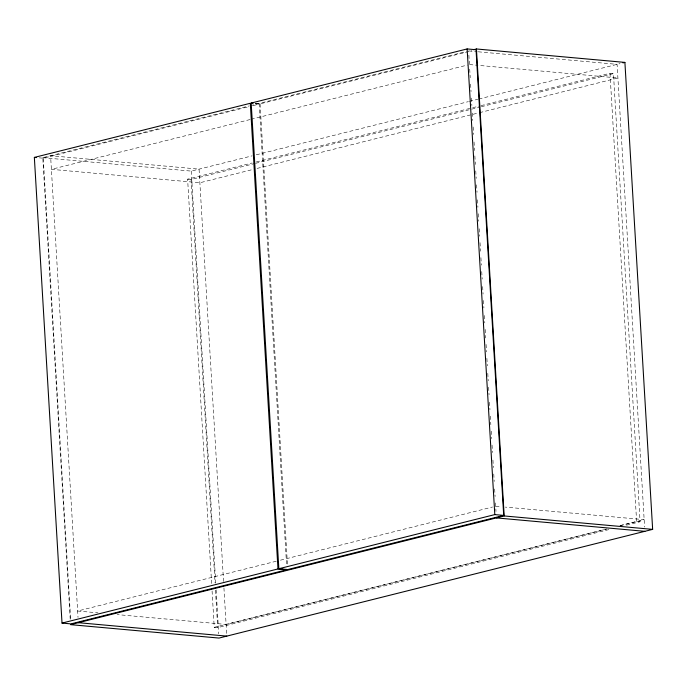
<?xml version="1.0" encoding="UTF-8"?>
<svg xmlns="http://www.w3.org/2000/svg" width="687" height="687" viewBox="0 0 687 687"><rect width="100%" height="100%" fill="white"/><g stroke="black" fill="none" stroke-linecap="round" stroke-linejoin="round"><path stroke-width="0.52" stroke-dasharray="3.44 2.58" d="M70.211 619.288L42.783 157.675L249.209 105.935M250.257 105.669L466.55 51.456M39.296 157.855L43.255 158.216L248.831 106.683M252.988 105.643L259.214 104.081L286.625 565.478M255.135 103.419L260.081 103.866L471.892 50.778M250.025 119.555L51.405 169.337L199.865 182.768L252.902 169.474M251.064 119.289L467.366 65.076M42.783 157.675L191.252 171.106L252.095 155.855M256.251 154.807L468.397 101.633M469.436 101.375L477.757 99.289M478.796 99.031L620.026 63.625M211.63 583.478L187.611 179.17L252.112 162.999M256.277 161.96L471.626 107.979M472.665 107.722L479.947 105.892M480.986 105.635L609.987 73.294L613.448 73.612L640.078 521.768L624.474 525.684M187.611 179.17L191.072 179.487L254.533 163.575M255.573 163.317L480.29 106.992M481.329 106.725L613.448 73.612M257.067 168.427L478.564 112.908M479.603 112.651L617.914 77.974L479.054 65.42M276.26 561.227L77.64 611.018L97.932 612.847M280.425 560.188L492.562 507.015M212.077 590.966L214.232 627.334L606.441 529.024M619.966 525.632L636.617 521.459L640.078 521.768M606.715 529.042L226.109 624.44L117.159 614.59M620.232 525.649L644.148 519.655L505.297 507.1M214.232 627.334L217.702 627.643L608.871 529.591M468.628 50.932L477.182 51.705M478.246 51.8L617.098 64.355L644.595 527.084M469.444 64.552L477.989 65.325M255.255 103.728L259.214 104.081M495.679 506.225L501.021 506.714M609.987 73.294L636.617 521.459M468.877 55.123L469.393 63.788M469.71 69.138L470.226 77.708M470.604 84.132L471.05 91.629M471.437 98.061L471.875 105.558M472.321 113.054L472.768 120.551M473.154 126.975L473.592 134.472M474.039 141.969L474.554 150.539M474.872 155.897L475.378 164.459M475.756 170.891L476.203 178.388M476.589 184.812L477.036 192.308M477.474 199.805L477.92 207.302M478.307 213.726L478.753 221.231M479.191 228.728L479.638 236.225M480.024 242.648L480.531 251.219M480.917 257.642L481.355 265.139M481.742 271.563L482.188 279.059M482.635 286.556L483.073 294.053M483.459 300.485L483.906 307.982M484.352 315.479L484.799 322.976M485.177 329.399L485.683 337.97M486.07 344.393L486.516 351.89M486.894 358.322L487.341 365.819M487.787 373.316L488.234 380.813M488.612 387.236L489.058 394.733M489.505 402.23L489.951 409.727M490.329 416.159L490.836 424.721M491.222 431.153L491.669 438.649M492.047 445.073L492.493 452.57M492.94 460.067L493.386 467.564M493.764 473.987L494.211 481.484M494.657 488.981L495.104 496.486M495.482 502.91L495.997 511.48M260.081 103.866L287.492 565.255M223.558 581.494L199.058 169.148L50.589 155.717L78.017 617.381M223.936 587.917L226.744 635.054M191.252 171.106L215.752 583.452M216.13 589.875L218.741 633.792M191.072 179.487L215.031 582.722M215.478 590.21L217.702 627.643M43.255 158.216L70.667 619.605"/><path stroke-width="1.03" d="M34.35 157.409L250.308 103.282L277.977 568.948L62.019 623.083L34.35 157.409L36.334 157.589M251.176 103.059L467.134 48.932L476.039 49.73L503.708 515.405L287.75 569.54L278.845 568.733L251.176 103.059L253.16 103.239M473.515 49.713L476.434 48.975L624.904 62.405L652.65 529.368L218.998 638.068L70.529 624.646L504.181 515.946L652.65 529.368M622.954 62.895L624.904 62.405M278.845 568.733L494.803 514.597L503.708 515.405M496.375 517.904L644.844 531.326M277.977 568.948L286.883 569.755L70.924 623.89L62.019 623.083M78.335 622.688L226.804 636.119M476.434 48.975L504.181 515.946M467.134 48.932L494.803 514.597"/></g></svg>
